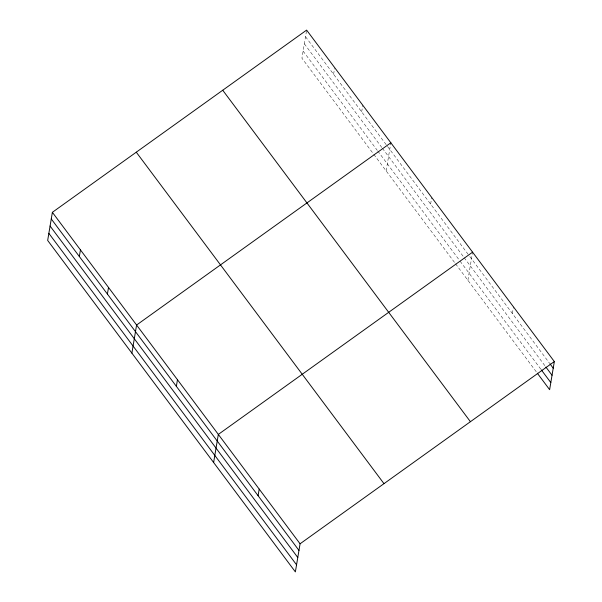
<?xml version="1.0" encoding="UTF-8"?>
<svg xmlns="http://www.w3.org/2000/svg" width="602" height="602" viewBox="0 0 602 602"><rect width="100%" height="100%" fill="white"/><g stroke="black" fill="none" stroke-linecap="round" stroke-linejoin="round"><path stroke-width="0.45" stroke-dasharray="3.01 2.26" d="M306.493 30.928L301.926 58.206L373.232 153.623M333.598 74.279L334.569 68.493M361.667 111.844L362.78 105.23M386.145 170.908L390.848 142.794M430.611 204.101L431.717 197.486M467.889 280.291L472.45 253.006M512.355 313.484L513.461 306.869M305.523 36.714L386.935 145.654M387.5 146.406L469.244 255.797M469.801 256.55L549.31 362.931M304.341 43.803L381.818 147.49M382.383 148.242L463.578 256.896M464.142 257.648L545.322 366.279M303.115 51.117L377.228 150.289M377.785 151.042L459.559 260.455M460.116 261.208L540.739 369.094M373.797 154.375L455.007 263.059M455.571 263.804L536.751 372.442"/><path stroke-width="0.9" d="M52.374 212.325L47.671 240.439L295.371 571.9L300.074 543.794L554.329 361.561L306.629 30.1L52.374 212.325L300.074 543.794M79.336 256.505L80.442 249.898M107.412 294.077L108.518 287.463M131.883 353.133L136.586 325.027L390.848 142.794M176.356 386.333L177.462 379.719M213.627 462.517L218.33 434.411L472.593 252.178M258.092 495.717L259.199 489.102M554.329 361.561L549.626 389.675L537.308 373.187M549.867 363.683L553.223 368.176M545.879 367.032L552.042 375.272M541.296 369.839L550.815 382.579M222.725 90.232L470.425 421.701M136.278 152.193L383.978 483.654M51.268 218.94L298.968 550.409M50.079 226.036L297.779 557.497M48.852 233.343L296.553 564.804"/></g></svg>
